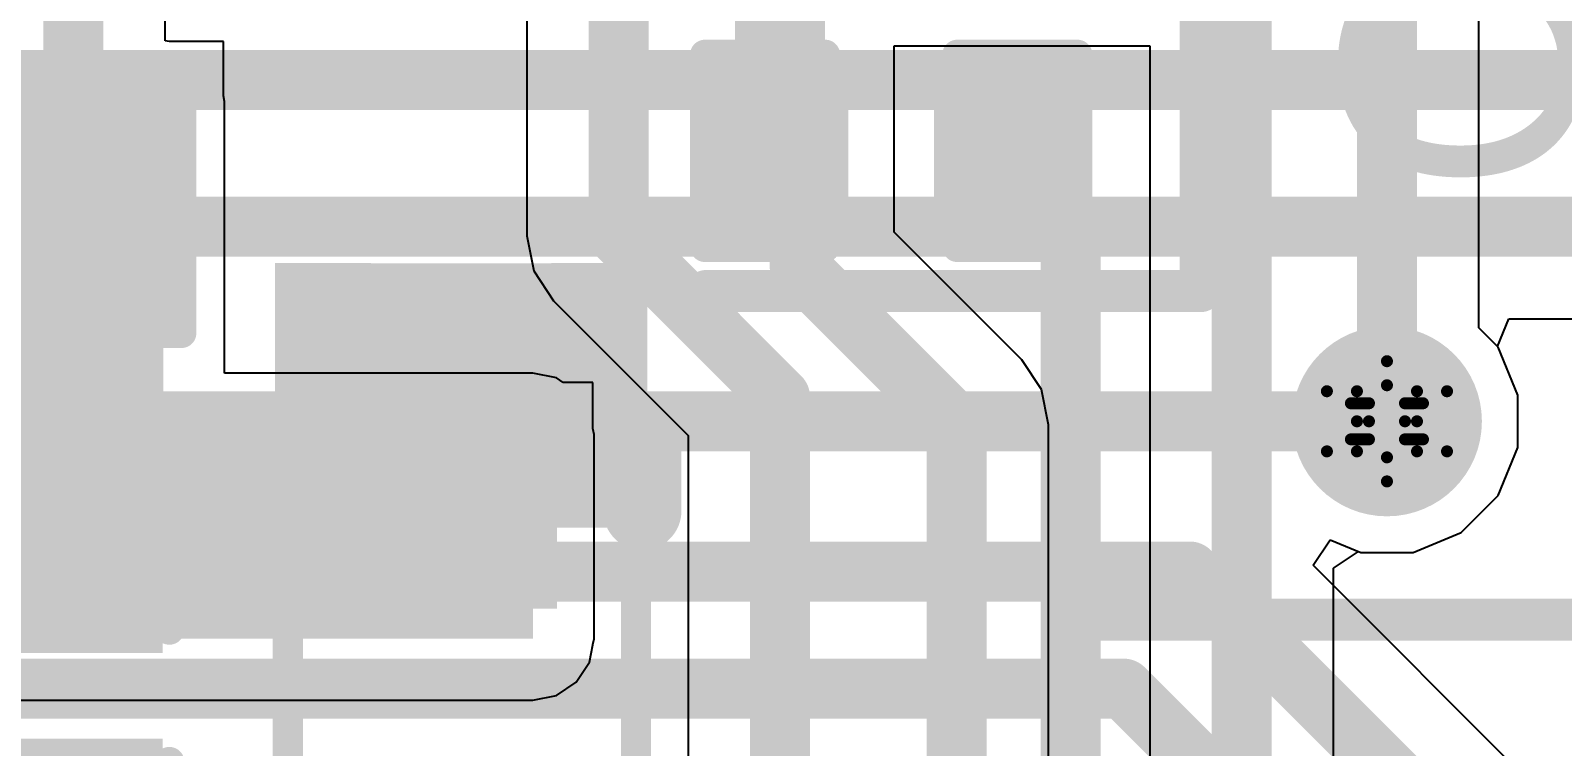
# Model space of a CAD drawing. Header units: inches. Extents: x -18 to 237, y -41 to 211.
# Drawn here: x 20.17 to 26.65, y 44.22 to 47.25 of the extents above; entities that cross this region are included whole.
import ezdxf

# ---------------------------------------------------------------- set-up
doc = ezdxf.new("R2010")
doc.units = ezdxf.units.IN
for name, color, linetype in [('Bottom Layer', 5, 'Continuous'), ('Bottom Solder', 6, 'Continuous'), ('Drill Drawing', 1, 'Continuous'), ('Top Layer', 1, 'Continuous'), ('Top Overlay', 2, 'Continuous'), ('Top Paste', 8, 'Continuous'), ('Top Solder', 216, 'Continuous'), ('Via Holes', 16, 'Continuous')]:
    doc.layers.add(name, color=color, linetype=linetype)
doc.styles.add('Arial', font='', dxfattribs={"height": 0.2})
doc.styles.get('Arial').set_extended_font_data('Arial')

# ---------------------------------------------------------------- blocks, each defined once
blk = doc.blocks.new('R___0603_46')
at = {"layer": 'Top Layer'}
for points in [[(-0.381, 0.4445), (-0.381, -0.4445), (-1.143, -0.4445), (-1.143, 0.4445)], [(1.143, 0.4445), (1.143, -0.4445), (0.381, -0.4445), (0.381, 0.4445)]]:
    blk.add_hatch(color=1, dxfattribs=at).paths.add_polyline_path(points)
at = {"layer": 'Top Paste'}
for points in [[(-0.381, 0.4445), (-0.381, -0.4445), (-1.143, -0.4445), (-1.143, 0.4445)], [(1.143, 0.4445), (1.143, -0.4445), (0.381, -0.4445), (0.381, 0.4445)]]:
    blk.add_hatch(color=8, dxfattribs=at).paths.add_polyline_path(points)
at = {"layer": 'Top Solder'}
for points in [[(-0.2794, 0.5461), (-0.2794, -0.5461), (-1.2446, -0.5461), (-1.2446, 0.5461)], [(1.2446, 0.5461), (1.2446, -0.5461), (0.2794, -0.5461), (0.2794, 0.5461)]]:
    blk.add_hatch(color=216, dxfattribs=at).paths.add_polyline_path(points)
at = {"layer": 'Top Overlay'}
for points in [[(-1.2192, 0.5334, 0.127, 0.127, 0), (1.2192, 0.5334, 0.127, 0.127, 0)], [(-1.2192, -0.5334, 0.127, 0.127, 0), (-1.2192, 0.5334, 0.127, 0.127, 0)], [(1.2192, -0.5334, 0.127, 0.127, 0), (1.2192, 0.5334, 0.127, 0.127, 0)], [(-1.2192, -0.5334, 0.127, 0.127, 0), (1.2192, -0.5334, 0.127, 0.127, 0)]]:
    blk.add_lwpolyline(points, format="xyseb", dxfattribs=at)
for points in [[(-1.25095, 0.5334, 0.0635, 0.0635, 1), (-1.18745, 0.5334, 0.0635, 0.0635, 1)], [(-1.25095, 0.5334, 0.0635, 0.0635, 1), (-1.18745, 0.5334, 0.0635, 0.0635, 1)], [(1.18745, 0.5334, 0.0635, 0.0635, 1), (1.25095, 0.5334, 0.0635, 0.0635, 1)], [(1.18745, 0.5334, 0.0635, 0.0635, 1), (1.25095, 0.5334, 0.0635, 0.0635, 1)], [(-1.25095, -0.5334, 0.0635, 0.0635, 1), (-1.18745, -0.5334, 0.0635, 0.0635, 1)], [(-1.25095, -0.5334, 0.0635, 0.0635, 1), (-1.18745, -0.5334, 0.0635, 0.0635, 1)], [(1.18745, -0.5334, 0.0635, 0.0635, 1), (1.25095, -0.5334, 0.0635, 0.0635, 1)], [(1.18745, -0.5334, 0.0635, 0.0635, 1), (1.25095, -0.5334, 0.0635, 0.0635, 1)]]:
    blk.add_lwpolyline(points, format="xyseb", close=True, dxfattribs=at)
blk = doc.blocks.new('SOD323F_115')
at = {"layer": 'Top Layer'}
for points in [[(-1.35, 0.3), (-0.75, 0.3), (-0.75, -0.3), (-1.35, -0.3)], [(0.75, 0.3), (1.35, 0.3), (1.35, -0.3), (0.75, -0.3)]]:
    blk.add_hatch(color=1, dxfattribs=at).paths.add_polyline_path(points)
at = {"layer": 'Top Overlay'}
for points in [[(0.9903, 0.3845), (2.11, 0.3845), (2.11, 0.7909), (0.9903, 0.7909)], [(1.4223, -0.4064), (2.1081, -0.4064), (2.1081, 0.4572), (1.4223, 0.4572)], [(0.9903, -0.7839), (2.11, -0.7839), (2.11, -0.3775), (0.9903, -0.3775)]]:
    blk.add_hatch(color=2, dxfattribs=at).paths.add_polyline_path(points)
at = {"layer": 'Top Paste'}
for points in [[(-1.35, 0.3), (-0.75, 0.3), (-0.75, -0.3), (-1.35, -0.3)], [(0.75, 0.3), (1.35, 0.3), (1.35, -0.3), (0.75, -0.3)]]:
    blk.add_hatch(color=8, dxfattribs=at).paths.add_polyline_path(points)
at = {"layer": 'Top Solder'}
for points in [[(-1.4516, 0.4016), (-0.6484, 0.4016), (-0.6484, -0.4016), (-1.4516, -0.4016)], [(0.6484, 0.4016), (1.4516, 0.4016), (1.4516, -0.4016), (0.6484, -0.4016)]]:
    blk.add_hatch(color=216, dxfattribs=at).paths.add_polyline_path(points)
at = {"layer": 'Top Overlay'}
for points in [[(-0.9144, 0.7366, 0.127, 0.127, 0), (0.9884, 0.7366, 0.127, 0.127, 0)], [(-0.9144, 0.7366, 0.127, 0.127, 0), (-0.9144, 0.5334, 0.127, 0.127, 0)], [(-0.9144, -0.5334, 0.127, 0.127, 0), (-0.9144, -0.7366, 0.127, 0.127, 0)], [(-0.9144, -0.7366, 0.127, 0.127, 0), (0.9884, -0.7366, 0.127, 0.127, 0)]]:
    blk.add_lwpolyline(points, format="xyseb", dxfattribs=at)
for points in [[(-0.9461, 0.7366, 0.0635, 0.0635, 1), (-0.8827, 0.7366, 0.0635, 0.0635, 1)], [(-0.9461, 0.7366, 0.0635, 0.0635, 1), (-0.8827, 0.7366, 0.0635, 0.0635, 1)], [(0.9567, 0.7366, 0.0635, 0.0635, 1), (1.0202, 0.7366, 0.0635, 0.0635, 1)], [(-0.9461, 0.5334, 0.0635, 0.0635, 1), (-0.8827, 0.5334, 0.0635, 0.0635, 1)], [(-0.9461, -0.5334, 0.0635, 0.0635, 1), (-0.8827, -0.5334, 0.0635, 0.0635, 1)], [(-0.9461, -0.7366, 0.0635, 0.0635, 1), (-0.8827, -0.7366, 0.0635, 0.0635, 1)], [(-0.9461, -0.7366, 0.0635, 0.0635, 1), (-0.8827, -0.7366, 0.0635, 0.0635, 1)], [(0.9567, -0.7366, 0.0635, 0.0635, 1), (1.0202, -0.7366, 0.0635, 0.0635, 1)]]:
    blk.add_lwpolyline(points, format="xyseb", close=True, dxfattribs=at)
blk = doc.blocks.new('C___0402_122')
at = {"layer": 'Top Layer'}
for points in [[(-0.6985, -0.3175), (-0.6985, 0.3175), (-0.2413, 0.3175), (-0.2413, -0.3175)], [(0.2413, -0.3175), (0.2413, 0.3175), (0.6985, 0.3175), (0.6985, -0.3175)]]:
    blk.add_hatch(color=1, dxfattribs=at).paths.add_polyline_path(points)
at = {"layer": 'Top Paste'}
for points in [[(-0.6985, -0.3175), (-0.6985, 0.3175), (-0.2413, 0.3175), (-0.2413, -0.3175)], [(0.2413, -0.3175), (0.2413, 0.3175), (0.6985, 0.3175), (0.6985, -0.3175)]]:
    blk.add_hatch(color=8, dxfattribs=at).paths.add_polyline_path(points)
at = {"layer": 'Top Solder'}
for points in [[(-0.7585, -0.3775), (-0.7585, 0.3775), (-0.1813, 0.3775), (-0.1813, -0.3775)], [(0.1813, -0.3775), (0.1813, 0.3775), (0.7585, 0.3775), (0.7585, -0.3775)]]:
    blk.add_hatch(color=216, dxfattribs=at).paths.add_polyline_path(points)
at = {"layer": 'Top Overlay'}
for points in [[(-0.2794, 0.4064, 0.127, 0.127, 0), (-0.7874, 0.4064, 0.127, 0.127, 0)], [(-0.7874, -0.4064, 0.127, 0.127, 0), (-0.7874, 0.4064, 0.127, 0.127, 0)], [(0.7874, 0.4064, 0.127, 0.127, 0), (0.2794, 0.4064, 0.127, 0.127, 0)], [(0.7874, -0.4064, 0.127, 0.127, 0), (0.7874, 0.4064, 0.127, 0.127, 0)], [(-0.2794, -0.4064, 0.127, 0.127, 0), (-0.7874, -0.4064, 0.127, 0.127, 0)], [(0.7874, -0.4064, 0.127, 0.127, 0), (0.2794, -0.4064, 0.127, 0.127, 0)]]:
    blk.add_lwpolyline(points, format="xyseb", dxfattribs=at)
for points in [[(-0.8191, 0.4064, 0.0635, 0.0635, 1), (-0.7556, 0.4064, 0.0635, 0.0635, 1)], [(-0.8191, 0.4064, 0.0635, 0.0635, 1), (-0.7556, 0.4064, 0.0635, 0.0635, 1)], [(-0.3111, 0.4064, 0.0635, 0.0635, 1), (-0.2477, 0.4064, 0.0635, 0.0635, 1)], [(0.2477, 0.4064, 0.0635, 0.0635, 1), (0.3111, 0.4064, 0.0635, 0.0635, 1)], [(0.7556, 0.4064, 0.0635, 0.0635, 1), (0.8191, 0.4064, 0.0635, 0.0635, 1)], [(0.7556, 0.4064, 0.0635, 0.0635, 1), (0.8191, 0.4064, 0.0635, 0.0635, 1)], [(-0.8191, -0.4064, 0.0635, 0.0635, 1), (-0.7556, -0.4064, 0.0635, 0.0635, 1)], [(-0.8191, -0.4064, 0.0635, 0.0635, 1), (-0.7556, -0.4064, 0.0635, 0.0635, 1)], [(-0.3111, -0.4064, 0.0635, 0.0635, 1), (-0.2477, -0.4064, 0.0635, 0.0635, 1)], [(0.2477, -0.4064, 0.0635, 0.0635, 1), (0.3111, -0.4064, 0.0635, 0.0635, 1)], [(0.7556, -0.4064, 0.0635, 0.0635, 1), (0.8191, -0.4064, 0.0635, 0.0635, 1)], [(0.7556, -0.4064, 0.0635, 0.0635, 1), (0.8191, -0.4064, 0.0635, 0.0635, 1)]]:
    blk.add_lwpolyline(points, format="xyseb", close=True, dxfattribs=at)
blk = doc.blocks.new('C___0402_125')
at = {"layer": 'Top Layer'}
for points in [[(-0.6985, -0.3175), (-0.6985, 0.3175), (-0.2413, 0.3175), (-0.2413, -0.3175)], [(0.2413, -0.3175), (0.2413, 0.3175), (0.6985, 0.3175), (0.6985, -0.3175)]]:
    blk.add_hatch(color=1, dxfattribs=at).paths.add_polyline_path(points)
at = {"layer": 'Top Paste'}
for points in [[(-0.6985, -0.3175), (-0.6985, 0.3175), (-0.2413, 0.3175), (-0.2413, -0.3175)], [(0.2413, -0.3175), (0.2413, 0.3175), (0.6985, 0.3175), (0.6985, -0.3175)]]:
    blk.add_hatch(color=8, dxfattribs=at).paths.add_polyline_path(points)
at = {"layer": 'Top Solder'}
for points in [[(-0.7585, -0.3775), (-0.7585, 0.3775), (-0.1813, 0.3775), (-0.1813, -0.3775)], [(0.1813, -0.3775), (0.1813, 0.3775), (0.7585, 0.3775), (0.7585, -0.3775)]]:
    blk.add_hatch(color=216, dxfattribs=at).paths.add_polyline_path(points)
at = {"layer": 'Top Overlay'}
for points in [[(-0.7874, 0.4064, 0.127, 0.127, 0), (-0.7874, -0.4064, 0.127, 0.127, 0)], [(-0.2794, 0.4064, 0.127, 0.127, 0), (-0.7874, 0.4064, 0.127, 0.127, 0)], [(0.7874, 0.4064, 0.127, 0.127, 0), (0.2794, 0.4064, 0.127, 0.127, 0)], [(0.7874, 0.4064, 0.127, 0.127, 0), (0.7874, -0.4064, 0.127, 0.127, 0)], [(-0.2794, -0.4064, 0.127, 0.127, 0), (-0.7874, -0.4064, 0.127, 0.127, 0)], [(0.7874, -0.4064, 0.127, 0.127, 0), (0.2794, -0.4064, 0.127, 0.127, 0)]]:
    blk.add_lwpolyline(points, format="xyseb", dxfattribs=at)
for points in [[(-0.8191, 0.4064, 0.0635, 0.0635, 1), (-0.7556, 0.4064, 0.0635, 0.0635, 1)], [(-0.8191, 0.4064, 0.0635, 0.0635, 1), (-0.7556, 0.4064, 0.0635, 0.0635, 1)], [(-0.3111, 0.4064, 0.0635, 0.0635, 1), (-0.2477, 0.4064, 0.0635, 0.0635, 1)], [(0.2477, 0.4064, 0.0635, 0.0635, 1), (0.3111, 0.4064, 0.0635, 0.0635, 1)], [(0.7556, 0.4064, 0.0635, 0.0635, 1), (0.8191, 0.4064, 0.0635, 0.0635, 1)], [(0.7556, 0.4064, 0.0635, 0.0635, 1), (0.8191, 0.4064, 0.0635, 0.0635, 1)], [(-0.8191, -0.4064, 0.0635, 0.0635, 1), (-0.7556, -0.4064, 0.0635, 0.0635, 1)], [(-0.8191, -0.4064, 0.0635, 0.0635, 1), (-0.7556, -0.4064, 0.0635, 0.0635, 1)], [(-0.3111, -0.4064, 0.0635, 0.0635, 1), (-0.2477, -0.4064, 0.0635, 0.0635, 1)], [(0.2477, -0.4064, 0.0635, 0.0635, 1), (0.3111, -0.4064, 0.0635, 0.0635, 1)], [(0.7556, -0.4064, 0.0635, 0.0635, 1), (0.8191, -0.4064, 0.0635, 0.0635, 1)], [(0.7556, -0.4064, 0.0635, 0.0635, 1), (0.8191, -0.4064, 0.0635, 0.0635, 1)]]:
    blk.add_lwpolyline(points, format="xyseb", close=True, dxfattribs=at)

msp = doc.modelspace()

# ---------------------------------------------------------------- hatches: boundary and pattern name
at = {"layer": 'Bottom Layer'}
h = msp.add_hatch(color=5, dxfattribs=at)
edge = h.paths.add_edge_path()
edge.add_arc((25.908, 45.596), 0.3, 0, 360)
at = {"layer": 'Bottom Solder'}
h = msp.add_hatch(color=6, dxfattribs=at)
edge = h.paths.add_edge_path()
edge.add_arc((25.908, 45.596), 0.4016, 0, 360)
at = {"layer": 'Top Layer'}
for points in [[(19.9708, 44.6771), (20.7328, 44.6771), (20.7328, 46.947), (19.9708, 46.947)], [(18.3833, 44.6771), (22.2959, 44.6771), (22.2959, 45.54), (18.3833, 45.54)]]:
    msp.add_hatch(color=1, dxfattribs=at).paths.add_polyline_path(points)
h = msp.add_hatch(color=1, dxfattribs=at)
edge = h.paths.add_edge_path()
edge.add_arc((25.908, 45.596), 0.3, 0, 360)
at = {"layer": 'Top Solder'}
h = msp.add_hatch(color=216, dxfattribs=at)
edge = h.paths.add_edge_path()
edge.add_arc((25.908, 45.596), 0.4016, 0, 360)
at = {"layer": 'Via Holes'}
h = msp.add_hatch(color=7, dxfattribs=at)
edge = h.paths.add_edge_path()
edge.add_arc((25.908, 45.596), 0.15, 0, 360)

# ---------------------------------------------------------------- linework, layer by layer
at = {"layer": 'Bottom Layer'}
for p, q in [((26.3751, 45.9124), (26.4237, 46.0297)), ((26.4237, 46.0297), (29.1996, 46.0297)), ((26.3777, 45.9098), (26.3751, 45.9124)), ((26.462, 45.7062), (26.3777, 45.9098)), ((26.462, 45.4858), (26.462, 45.7062)), ((26.3777, 45.2822), (26.462, 45.4858)), ((26.2218, 45.1263), (26.3777, 45.2822)), ((25.5962, 44.9881), (25.6681, 45.0957)), ((25.6681, 45.0957), (25.7978, 45.042)), ((26.0182, 45.042), (26.2218, 45.1263)), ((25.7978, 45.042), (26.0182, 45.042)), ((27.2054, 43.3789), (25.5962, 44.9881))]:
    msp.add_line(p, q, dxfattribs=at)
for points in [[(16.7913, 47.0383, 0.254, 0.254, 0), (33.1259, 47.0383, 0.254, 0.254, 0)], [(16.5114, 46.4182, 0.254, 0.254, 0), (41.2703, 46.4182, 0.254, 0.254, 0)], [(14.4914, 45.596, 0.254, 0.254, 0), (25.908, 45.596, 0.254, 0.254, 0)], [(13.7668, 44.961, 0.254, 0.254, 0), (25.0738, 44.961, 0.254, 0.254, 0)], [(25.0738, 44.961, 0.254, 0.254, 0), (26.9307, 43.1042, 0.254, 0.254, 0)], [(13.4041, 44.4661, 0.254, 0.254, 0), (24.7942, 44.4661, 0.254, 0.254, 0)], [(24.7942, 44.4661, 0.254, 0.254, 0), (26.4077, 42.8527, 0.254, 0.254, 0)]]:
    msp.add_lwpolyline(points, format="xyseb", dxfattribs=at)
for points in [[(25.8445, 45.596, 0.127, 0.127, 1), (25.9715, 45.596, 0.127, 0.127, 1)], [(25.0103, 44.961, 0.127, 0.127, 1), (25.1373, 44.961, 0.127, 0.127, 1)], [(25.0103, 44.961, 0.127, 0.127, 1), (25.1373, 44.961, 0.127, 0.127, 1)], [(24.7307, 44.4661, 0.127, 0.127, 1), (24.8577, 44.4661, 0.127, 0.127, 1)], [(24.7307, 44.4661, 0.127, 0.127, 1), (24.8577, 44.4661, 0.127, 0.127, 1)]]:
    msp.add_lwpolyline(points, format="xyseb", close=True, dxfattribs=at)
at = {"layer": 'Drill Drawing'}
for points in [[(25.781, 45.723, 0.0508, 0.0508, 0), (25.908, 45.85, 0.0508, 0.0508, 0)], [(25.908, 45.85, 0.0508, 0.0508, 0), (26.035, 45.723, 0.0508, 0.0508, 0)], [(25.654, 45.723, 0.0508, 0.0508, 0), (25.781, 45.596, 0.0508, 0.0508, 0)], [(25.654, 45.723, 0.0508, 0.0508, 0), (25.781, 45.723, 0.0508, 0.0508, 0)], [(25.8318, 45.6722, 0.0508, 0.0508, 0), (25.908, 45.7484, 0.0508, 0.0508, 0)], [(25.908, 45.7484, 0.0508, 0.0508, 0), (25.9842, 45.6722, 0.0508, 0.0508, 0)], [(26.035, 45.723, 0.0508, 0.0508, 0), (26.162, 45.723, 0.0508, 0.0508, 0)], [(26.035, 45.596, 0.0508, 0.0508, 0), (26.162, 45.723, 0.0508, 0.0508, 0)], [(25.7556, 45.6722, 0.0508, 0.0508, 0), (25.8318, 45.596, 0.0508, 0.0508, 0)], [(25.7556, 45.6722, 0.0508, 0.0508, 0), (25.8318, 45.6722, 0.0508, 0.0508, 0)], [(25.9842, 45.6722, 0.0508, 0.0508, 0), (26.0604, 45.6722, 0.0508, 0.0508, 0)], [(25.9842, 45.596, 0.0508, 0.0508, 0), (26.0604, 45.6722, 0.0508, 0.0508, 0)], [(25.654, 45.469, 0.0508, 0.0508, 0), (25.781, 45.596, 0.0508, 0.0508, 0)], [(25.7556, 45.5198, 0.0508, 0.0508, 0), (25.8318, 45.596, 0.0508, 0.0508, 0)], [(25.9842, 45.596, 0.0508, 0.0508, 0), (26.0604, 45.5198, 0.0508, 0.0508, 0)], [(26.035, 45.596, 0.0508, 0.0508, 0), (26.162, 45.469, 0.0508, 0.0508, 0)], [(25.7556, 45.5198, 0.0508, 0.0508, 0), (25.8318, 45.5198, 0.0508, 0.0508, 0)], [(25.8318, 45.5198, 0.0508, 0.0508, 0), (25.908, 45.4436, 0.0508, 0.0508, 0)], [(25.908, 45.4436, 0.0508, 0.0508, 0), (25.9842, 45.5198, 0.0508, 0.0508, 0)], [(25.9842, 45.5198, 0.0508, 0.0508, 0), (26.0604, 45.5198, 0.0508, 0.0508, 0)], [(25.654, 45.469, 0.0508, 0.0508, 0), (25.781, 45.469, 0.0508, 0.0508, 0)], [(25.781, 45.469, 0.0508, 0.0508, 0), (25.908, 45.342, 0.0508, 0.0508, 0)], [(25.908, 45.342, 0.0508, 0.0508, 0), (26.035, 45.469, 0.0508, 0.0508, 0)], [(26.035, 45.469, 0.0508, 0.0508, 0), (26.162, 45.469, 0.0508, 0.0508, 0)]]:
    msp.add_lwpolyline(points, format="xyseb", dxfattribs=at)
for points in [[(25.8953, 45.85, 0.0254, 0.0254, 1), (25.9207, 45.85, 0.0254, 0.0254, 1)], [(25.8953, 45.85, 0.0254, 0.0254, 1), (25.9207, 45.85, 0.0254, 0.0254, 1)], [(25.6413, 45.723, 0.0254, 0.0254, 1), (25.6667, 45.723, 0.0254, 0.0254, 1)], [(25.6413, 45.723, 0.0254, 0.0254, 1), (25.6667, 45.723, 0.0254, 0.0254, 1)], [(25.7683, 45.723, 0.0254, 0.0254, 1), (25.7937, 45.723, 0.0254, 0.0254, 1)], [(25.7683, 45.723, 0.0254, 0.0254, 1), (25.7937, 45.723, 0.0254, 0.0254, 1)], [(25.8953, 45.7484, 0.0254, 0.0254, 1), (25.9207, 45.7484, 0.0254, 0.0254, 1)], [(25.8953, 45.7484, 0.0254, 0.0254, 1), (25.9207, 45.7484, 0.0254, 0.0254, 1)], [(26.0223, 45.723, 0.0254, 0.0254, 1), (26.0477, 45.723, 0.0254, 0.0254, 1)], [(26.0223, 45.723, 0.0254, 0.0254, 1), (26.0477, 45.723, 0.0254, 0.0254, 1)], [(26.1493, 45.723, 0.0254, 0.0254, 1), (26.1747, 45.723, 0.0254, 0.0254, 1)], [(26.1493, 45.723, 0.0254, 0.0254, 1), (26.1747, 45.723, 0.0254, 0.0254, 1)], [(25.7429, 45.6722, 0.0254, 0.0254, 1), (25.7683, 45.6722, 0.0254, 0.0254, 1)], [(25.7429, 45.6722, 0.0254, 0.0254, 1), (25.7683, 45.6722, 0.0254, 0.0254, 1)], [(25.8191, 45.6722, 0.0254, 0.0254, 1), (25.8445, 45.6722, 0.0254, 0.0254, 1)], [(25.8191, 45.6722, 0.0254, 0.0254, 1), (25.8445, 45.6722, 0.0254, 0.0254, 1)], [(25.9715, 45.6722, 0.0254, 0.0254, 1), (25.9969, 45.6722, 0.0254, 0.0254, 1)], [(25.9715, 45.6722, 0.0254, 0.0254, 1), (25.9969, 45.6722, 0.0254, 0.0254, 1)], [(26.0477, 45.6722, 0.0254, 0.0254, 1), (26.0731, 45.6722, 0.0254, 0.0254, 1)], [(26.0477, 45.6722, 0.0254, 0.0254, 1), (26.0731, 45.6722, 0.0254, 0.0254, 1)], [(25.7683, 45.596, 0.0254, 0.0254, 1), (25.7937, 45.596, 0.0254, 0.0254, 1)], [(25.7683, 45.596, 0.0254, 0.0254, 1), (25.7937, 45.596, 0.0254, 0.0254, 1)], [(25.8191, 45.596, 0.0254, 0.0254, 1), (25.8445, 45.596, 0.0254, 0.0254, 1)], [(25.8191, 45.596, 0.0254, 0.0254, 1), (25.8445, 45.596, 0.0254, 0.0254, 1)], [(25.9715, 45.596, 0.0254, 0.0254, 1), (25.9969, 45.596, 0.0254, 0.0254, 1)], [(25.9715, 45.596, 0.0254, 0.0254, 1), (25.9969, 45.596, 0.0254, 0.0254, 1)], [(26.0223, 45.596, 0.0254, 0.0254, 1), (26.0477, 45.596, 0.0254, 0.0254, 1)], [(26.0223, 45.596, 0.0254, 0.0254, 1), (26.0477, 45.596, 0.0254, 0.0254, 1)], [(25.7429, 45.5198, 0.0254, 0.0254, 1), (25.7683, 45.5198, 0.0254, 0.0254, 1)], [(25.7429, 45.5198, 0.0254, 0.0254, 1), (25.7683, 45.5198, 0.0254, 0.0254, 1)], [(25.8191, 45.5198, 0.0254, 0.0254, 1), (25.8445, 45.5198, 0.0254, 0.0254, 1)], [(25.8191, 45.5198, 0.0254, 0.0254, 1), (25.8445, 45.5198, 0.0254, 0.0254, 1)], [(25.9715, 45.5198, 0.0254, 0.0254, 1), (25.9969, 45.5198, 0.0254, 0.0254, 1)], [(25.9715, 45.5198, 0.0254, 0.0254, 1), (25.9969, 45.5198, 0.0254, 0.0254, 1)], [(26.0477, 45.5198, 0.0254, 0.0254, 1), (26.0731, 45.5198, 0.0254, 0.0254, 1)], [(26.0477, 45.5198, 0.0254, 0.0254, 1), (26.0731, 45.5198, 0.0254, 0.0254, 1)], [(25.6413, 45.469, 0.0254, 0.0254, 1), (25.6667, 45.469, 0.0254, 0.0254, 1)], [(25.6413, 45.469, 0.0254, 0.0254, 1), (25.6667, 45.469, 0.0254, 0.0254, 1)], [(25.7683, 45.469, 0.0254, 0.0254, 1), (25.7937, 45.469, 0.0254, 0.0254, 1)], [(25.7683, 45.469, 0.0254, 0.0254, 1), (25.7937, 45.469, 0.0254, 0.0254, 1)], [(26.0223, 45.469, 0.0254, 0.0254, 1), (26.0477, 45.469, 0.0254, 0.0254, 1)], [(26.0223, 45.469, 0.0254, 0.0254, 1), (26.0477, 45.469, 0.0254, 0.0254, 1)], [(26.1493, 45.469, 0.0254, 0.0254, 1), (26.1747, 45.469, 0.0254, 0.0254, 1)], [(26.1493, 45.469, 0.0254, 0.0254, 1), (26.1747, 45.469, 0.0254, 0.0254, 1)], [(25.8953, 45.4436, 0.0254, 0.0254, 1), (25.9207, 45.4436, 0.0254, 0.0254, 1)], [(25.8953, 45.4436, 0.0254, 0.0254, 1), (25.9207, 45.4436, 0.0254, 0.0254, 1)], [(25.8953, 45.342, 0.0254, 0.0254, 1), (25.9207, 45.342, 0.0254, 0.0254, 1)], [(25.8953, 45.342, 0.0254, 0.0254, 1), (25.9207, 45.342, 0.0254, 0.0254, 1)]]:
    msp.add_lwpolyline(points, format="xyseb", close=True, dxfattribs=at)
at = {"layer": 'Top Layer'}
for p, q in [((20.7403, 47.2045), (20.7403, 49.8828)), ((26.2965, 45.991), (26.2965, 49.3306)), ((22.2699, 48.3127), (22.2699, 46.3805)), ((20.7578, 47.201), (20.7403, 47.2045)), ((20.9868, 47.201), (20.7578, 47.201)), ((20.9868, 46.972), (20.9868, 47.201)), ((23.8239, 46.3954), (23.8239, 47.1835)), ((23.8239, 47.1835), (24.9054, 47.1835)), ((24.9054, 47.1835), (24.9054, 42.5536)), ((20.9918, 46.947), (20.9868, 46.972)), ((20.9918, 45.799), (20.9918, 46.947)), ((24.3633, 45.856), (23.8239, 46.3954)), ((22.2699, 46.3805), (22.2994, 46.2319)), ((22.2994, 46.2319), (22.3836, 46.1058)), ((22.3836, 46.1058), (22.9528, 45.5366)), ((26.3777, 45.9098), (26.2965, 45.991)), ((26.462, 45.7062), (26.3777, 45.9098)), ((24.4475, 45.73), (24.3633, 45.856)), ((22.2959, 45.799), (20.9918, 45.799)), ((22.395, 45.7792), (22.2959, 45.799)), ((22.4243, 45.7597), (22.395, 45.7792)), ((22.5499, 45.7597), (22.4243, 45.7597)), ((22.5499, 45.565), (22.5499, 45.7597)), ((24.4771, 45.5814), (24.4475, 45.73)), ((26.462, 45.4858), (26.462, 45.7062)), ((22.5549, 45.54), (22.5499, 45.565)), ((24.4771, 41.8713), (24.4771, 45.5814)), ((22.5549, 44.6771), (22.5549, 45.54)), ((22.9528, 45.5366), (22.9528, 42.6382)), ((26.3777, 45.2822), (26.462, 45.4858)), ((26.2218, 45.1263), (26.3777, 45.2822)), ((26.0182, 45.042), (26.2218, 45.1263)), ((25.6824, 44.9755), (25.788, 45.0461)), ((25.788, 45.0461), (25.7978, 45.042)), ((25.7978, 45.042), (26.0182, 45.042)), ((25.6824, 42.5536), (25.6824, 44.9755)), ((22.5352, 44.578), (22.5498, 44.6517)), ((22.5498, 44.6517), (22.5499, 44.6517)), ((22.5499, 44.6521), (22.5549, 44.6771)), ((22.5499, 44.6517), (22.5499, 44.6521)), ((22.479, 44.494), (22.5352, 44.578)), ((22.395, 44.4378), (22.479, 44.494)), ((18.3833, 44.4181), (22.2959, 44.4181)), ((22.2959, 44.4181), (22.395, 44.4378))]:
    msp.add_line(p, q, dxfattribs=at)
for points in [[(20.3518, 46.5025, 0.254, 0.254, 0), (20.3518, 51.5897, 0.254, 0.254, 0)], [(25.908, 45.596, 0.254, 0.254, 0), (25.908, 49.3306, 0.254, 0.254, 0)], [(22.6583, 46.3805, 0.254, 0.254, 0), (22.6583, 48.3127, 0.254, 0.254, 0)], [(25.2939, 42.1585, 0.254, 0.254, 0), (25.2939, 48.2477, 0.254, 0.254, 0)], [(23.3413, 46.739, 0.381, 0.381, 0), (23.3413, 47.6661, 0.381, 0.381, 0)], [(23.3413, 46.739, 0.254, 0.254, 0), (23.4246, 46.6557, 0.254, 0.254, 0)], [(24.2811, 46.739, 0.3048, 0.3048, 0), (24.3573, 46.6628, 0.3048, 0.3048, 0)], [(23.4246, 46.2454, 0.254, 0.254, 0), (23.4246, 46.6557, 0.254, 0.254, 0)], [(24.3573, 46.5739, 0.3048, 0.3048, 0), (24.3573, 46.6628, 0.3048, 0.3048, 0)], [(24.3573, 46.5739, 0.254, 0.254, 0), (24.5698, 46.3614, 0.254, 0.254, 0)], [(22.6583, 46.3805, 0.254, 0.254, 0), (23.3413, 45.6975, 0.254, 0.254, 0)], [(24.5698, 40.7742, 0.254, 0.254, 0), (24.5698, 46.3614, 0.254, 0.254, 0)], [(23.4246, 46.2454, 0.254, 0.254, 0), (24.0886, 45.5814, 0.254, 0.254, 0)], [(22.0103, 45.9775, 0.3302, 0.3302, 0), (22.2715, 45.9775, 0.3302, 0.3302, 0)], [(22.2715, 45.9775, 0.254, 0.254, 0), (22.7589, 45.4901, 0.254, 0.254, 0)], [(23.3413, 42.2432, 0.254, 0.254, 0), (23.3413, 45.6975, 0.254, 0.254, 0)], [(24.0886, 41.8713, 0.254, 0.254, 0), (24.0886, 45.5814, 0.254, 0.254, 0)], [(22.7589, 45.2166, 0.3302, 0.3302, 0), (22.7589, 45.4901, 0.3302, 0.3302, 0)]]:
    msp.add_lwpolyline(points, format="xyseb", dxfattribs=at)
for points in [[(23.2461, 46.739, 0.1905, 0.1905, 1), (23.4366, 46.739, 0.1905, 0.1905, 1)], [(23.2778, 46.739, 0.127, 0.127, 1), (23.4048, 46.739, 0.127, 0.127, 1)], [(24.2049, 46.739, 0.1524, 0.1524, 1), (24.3573, 46.739, 0.1524, 0.1524, 1)], [(23.3611, 46.6557, 0.127, 0.127, 1), (23.4881, 46.6557, 0.127, 0.127, 1)], [(23.3611, 46.6557, 0.127, 0.127, 1), (23.4881, 46.6557, 0.127, 0.127, 1)], [(24.2811, 46.6628, 0.1524, 0.1524, 1), (24.4335, 46.6628, 0.1524, 0.1524, 1)], [(24.2811, 46.6628, 0.1524, 0.1524, 1), (24.4335, 46.6628, 0.1524, 0.1524, 1)], [(24.2811, 46.5739, 0.1524, 0.1524, 1), (24.4335, 46.5739, 0.1524, 0.1524, 1)], [(24.2938, 46.5739, 0.127, 0.127, 1), (24.4208, 46.5739, 0.127, 0.127, 1)], [(20.2883, 46.5025, 0.127, 0.127, 1), (20.4153, 46.5025, 0.127, 0.127, 1)], [(22.5948, 46.3805, 0.127, 0.127, 1), (22.7218, 46.3805, 0.127, 0.127, 1)], [(22.5948, 46.3805, 0.127, 0.127, 1), (22.7218, 46.3805, 0.127, 0.127, 1)], [(24.5063, 46.3614, 0.127, 0.127, 1), (24.6333, 46.3614, 0.127, 0.127, 1)], [(24.5063, 46.3614, 0.127, 0.127, 1), (24.6333, 46.3614, 0.127, 0.127, 1)], [(23.3611, 46.2454, 0.127, 0.127, 1), (23.4881, 46.2454, 0.127, 0.127, 1)], [(23.3611, 46.2454, 0.127, 0.127, 1), (23.4881, 46.2454, 0.127, 0.127, 1)], [(21.9277, 45.9775, 0.1651, 0.1651, 1), (22.0928, 45.9775, 0.1651, 0.1651, 1)], [(22.189, 45.9775, 0.1651, 0.1651, 1), (22.3541, 45.9775, 0.1651, 0.1651, 1)], [(22.208, 45.9775, 0.127, 0.127, 1), (22.335, 45.9775, 0.127, 0.127, 1)], [(23.2778, 45.6975, 0.127, 0.127, 1), (23.4048, 45.6975, 0.127, 0.127, 1)], [(23.2778, 45.6975, 0.127, 0.127, 1), (23.4048, 45.6975, 0.127, 0.127, 1)], [(24.0251, 45.5814, 0.127, 0.127, 1), (24.1521, 45.5814, 0.127, 0.127, 1)], [(24.0251, 45.5814, 0.127, 0.127, 1), (24.1521, 45.5814, 0.127, 0.127, 1)], [(25.8445, 45.596, 0.127, 0.127, 1), (25.9715, 45.596, 0.127, 0.127, 1)], [(22.6763, 45.4901, 0.1651, 0.1651, 1), (22.8414, 45.4901, 0.1651, 0.1651, 1)], [(22.6954, 45.4901, 0.127, 0.127, 1), (22.8224, 45.4901, 0.127, 0.127, 1)], [(22.6763, 45.2166, 0.1651, 0.1651, 1), (22.8414, 45.2166, 0.1651, 0.1651, 1)]]:
    msp.add_lwpolyline(points, format="xyseb", close=True, dxfattribs=at)
at = {"layer": 'Top Overlay'}
for points in [[(22.6807, 46.4088, 0.1778, 0.1778, 0), (22.6807, 49.5584, 0.1778, 0.1778, 0)], [(25.1206, 46.1465, 0.1778, 0.1778, 0), (25.1206, 49.5584, 0.1778, 0.1778, 0)], [(23.028, 46.1465, 0.1778, 0.1778, 0), (25.1206, 46.1465, 0.1778, 0.1778, 0)], [(24.5986, 44.7578, 0.1778, 0.1778, 0), (24.5986, 46.1465, 0.1778, 0.1778, 0)], [(24.5986, 44.7578, 0.1778, 0.1778, 0), (33.528, 44.7578, 0.1778, 0.1778, 0)]]:
    msp.add_lwpolyline(points, format="xyseb", dxfattribs=at)
for points in [[(22.6363, 46.4088, 0.0889, 0.0889, 1), (22.7252, 46.4088, 0.0889, 0.0889, 1)], [(22.9836, 46.1465, 0.0889, 0.0889, 1), (23.0725, 46.1465, 0.0889, 0.0889, 1)], [(24.5542, 46.1465, 0.0889, 0.0889, 1), (24.6431, 46.1465, 0.0889, 0.0889, 1)], [(25.0762, 46.1465, 0.0889, 0.0889, 1), (25.1651, 46.1465, 0.0889, 0.0889, 1)], [(25.0762, 46.1465, 0.0889, 0.0889, 1), (25.1651, 46.1465, 0.0889, 0.0889, 1)], [(24.5542, 44.7578, 0.0889, 0.0889, 1), (24.6431, 44.7578, 0.0889, 0.0889, 1)], [(24.5542, 44.7578, 0.0889, 0.0889, 1), (24.6431, 44.7578, 0.0889, 0.0889, 1)]]:
    msp.add_lwpolyline(points, format="xyseb", close=True, dxfattribs=at)

# ---------------------------------------------------------------- block references
for name, p, rotation in [('C___0402_125', (23.8112, 46.739), 180), ('SOD323F_115', (21.9959, 44.1557), 90), ('C___0402_122', (20.3518, 44.4358), 270)]:
    msp.add_blockref(name, p, dxfattribs=dict(rotation=rotation))
msp.add_blockref('R___0603_46', (19.5898, 46.5025))

# ---------------------------------------------------------------- texts
at = {"layer": 'Top Overlay', "style": 'Arial'}
msp.add_text('C35', height=1.016, rotation=90, dxfattribs=at).set_placement((26.7314, 46.5549))

doc.saveas('drawing.dxf')
